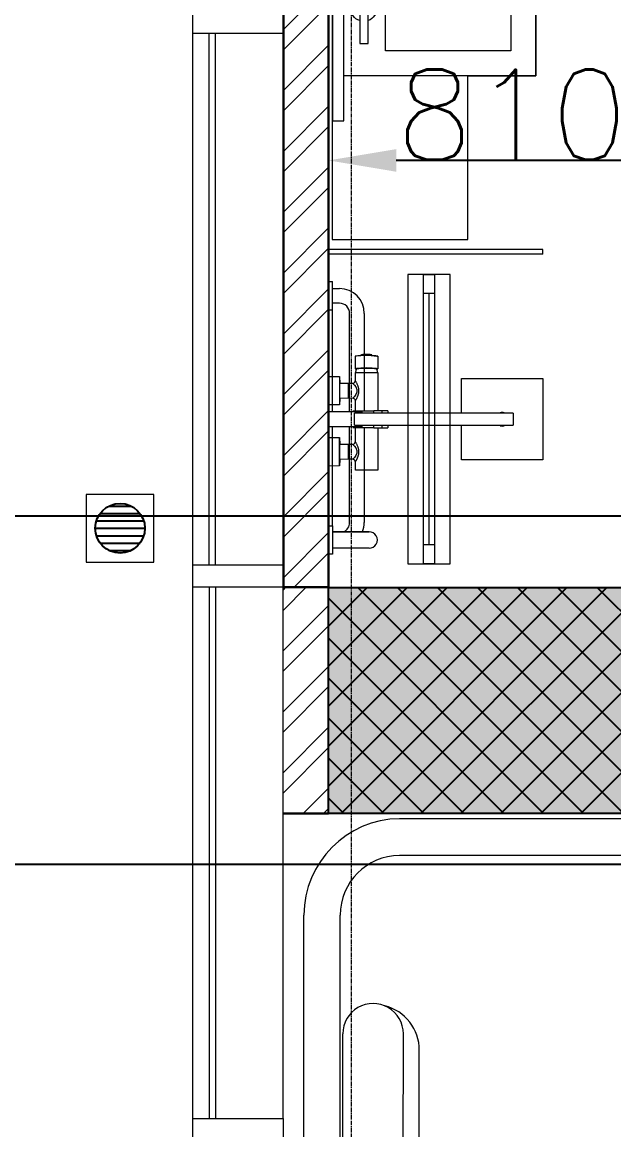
# Model space of a CAD drawing. Header units: millimetres. Extents: x -9226 to 166212, y -13 to 97274.
# Drawn here: x 29222 to 30532, y 71680 to 74130 of the extents above; entities that cross this region are included whole.
import ezdxf

# ---------------------------------------------------------------- set-up
doc = ezdxf.new("R2010")
doc.units = ezdxf.units.MM
doc.linetypes.add('23491-A-XR-GRID$0$23288-XR-Unit GRIDS$0$CENTER2', pattern=[28.575, 19.05, -3.175, 3.175, -3.175])
doc.linetypes.add('23491-XR-AR-2ND FLOOR PLAN$0$1290A0 sheet$0$AUDIT_D_051024121621-1', pattern=[0])
doc.layers.get('0').update_dxf_attribs({"color": 8})
doc.layers.get('Defpoints').update_dxf_attribs({"color": 8})
for name, color, linetype in [('05 - 2ND - 3RD COLUMNS LAYOUT$0$23491-A-XR-GROUND TO PODIUM 3-COL$0$COLUMN', 8, 'Continuous'), ('05 - 2ND - 3RD COLUMNS LAYOUT$0$23491-A-XR-GROUND TO PODIUM 3-COL$0$HATCH', 8, 'Continuous'), ('1.INS', 8, 'Continuous'), ('1.STR', 8, 'Continuous'), ('23491-XR-AR-2ND FLOOR PLAN$0$NEC-DR-FIXTURES', 8, 'Continuous'), ('cloud', 15, 'Continuous'), ('FAD', 3, 'Continuous'), ('VCD SHE', 7, 'Continuous')]:
    doc.layers.add(name, color=color, linetype=linetype)
for name, color, linetype, lineweight in [('1.XREF', 8, 'Continuous', 9), ('23491-A-XR-GRID$0$G-ANNO-GRID', 8, '23491-A-XR-GRID$0$23288-XR-Unit GRIDS$0$CENTER2', 0), ('23491-XR-AR-2ND FLOOR PLAN$0$23491-XR-AR-2ND FLOOR PLAN$0$23491-XR-AR-TYP-FLOOR$0$A-Glaz-Sill', 8, 'Continuous', 5), ('23491-XR-AR-2ND FLOOR PLAN$0$23491-XR-AR-2ND FLOOR PLAN$0$23491-XR-AR-TYP-FLOOR$0$A-WALL-PATT', 8, 'Continuous', 5), ('23491-XR-AR-2ND FLOOR PLAN$0$23491-XR-AR-2ND FLOOR PLAN$0$A-FIXT-TOIT-PLAN', 8, 'Continuous', 20), ('23491-XR-AR-2ND FLOOR PLAN$0$23491-XR-AR-2ND FLOOR PLAN$0$A-WALL', 8, 'Continuous', 30), ('23491-XR-AR-2ND FLOOR PLAN$0$23491-XR-AR-TYP FLOOR 3RD TO 18TH$0$23491-XR-AR-TYP-FLOOR$0$A-FIXT-TOIT-PLAN', 8, 'Continuous', 5), ('23491-XR-AR-2ND FLOOR PLAN$0$23491-XR-AR-TYP-FLOOR$0$A-FURN-FREE-PLAN', 8, 'Continuous', 5), ('23491-XR-AR-2ND FLOOR PLAN$0$23491-XR-AR-TYP-FLOOR$0$A-Glaz-Sill', 8, 'Continuous', 5), ('23491-XR-AR-2ND FLOOR PLAN$0$23491-XR-AR-TYP-FLOOR$0$A-GLAZ-WNDO', 8, 'Continuous', 13), ('23491-XR-AR-2ND FLOOR PLAN$0$NEC- Glass', 8, 'Continuous', 5), ('A-ANNO-DIMS', 8, 'Continuous', 9), ('MH DIM', 15, 'Continuous', 0)]:
    doc.layers.add(name, color=color, linetype=linetype, lineweight=lineweight)
doc.styles.add('ROMANS', font='isocp.shx', dxfattribs={"width": 0.8})
doc.styles.get("Standard").update_dxf_attribs({"font": 'romans.shx', "height": 200})
doc.dimstyles.new('ISO-25', dxfattribs={"dimtxt": 200, "dimasz": 150, "dimexe": 1.25, "dimexo": 0.625, "dimgap": 1, "dimtad": 1, "dimtoh": 1, "dimdec": 0, "dimrnd": 5, "dimtxsty": 'Standard', "dimcen": 2.5, "dimclrd": 256, "dimclre": 256, "dimclrt": 7, "dimadec": 0, "dimazin": 0, "dimtfac": 1, "dimtdec": 0, "dimtix": 1, "dimtmove": 2, "dimatfit": 3, "dimfxl": 1, "dimarcsym": 1})
doc.dimstyles.new('JSE', dxfattribs={"dimtxt": 50, "dimasz": 150, "dimexe": 0.18, "dimexo": 0.0625, "dimgap": 50, "dimtad": 0, "dimdec": 0, "dimrnd": 5, "dimzin": 0, "dimdsep": 46, "dimtxsty": 'ROMANS', "dimcen": 0.09, "dimclrd": 7, "dimclre": 7, "dimclrt": 7, "dimadec": 0, "dimazin": 0, "dimtfac": 1, "dimtdec": 0, "dimtofl": 0, "dimtmove": 0, "dimatfit": 3, "dimfxl": 1, "dimtolj": 1, "dimtzin": 0, "dimarcsym": 1})

# ---------------------------------------------------------------- blocks, each defined once
blk = doc.blocks.new('23491-XR-AR-2ND FLOOR PLAN$0$23491-XR-AR-TYP-FLOOR$0$fgbndhfhn')
at = {"color": 8, "linetype": 'Continuous', "lineweight": 0}
for p, q in [((-1387831.8773, 508969.8763, 0), (-1387834.282, 508969.8767, 0)), ((-1387833.7536, 508969.7953, 0), (-1387834.2819, 508969.795, 0)), ((-1387834.4937, 508968.5305, 0), (-1387834.4938, 508969.6633, 0)), ((-1387834.4134, 508968.5306, 0), (-1387834.4135, 508969.6633, 0))]:
    blk.add_line(p, q, dxfattribs=at)
at = {"color": 8, "lineweight": 0}
for p, q in [((-1387834.4077, 508968.5893, 0), (-1387834.4075, 508969.4009, 0)), ((-1387834.2736, 508968.5894, 0), (-1387834.2734, 508969.401, 0)), ((-1387834.2384, 508968.6239, 0), (-1387834.2382, 508969.3644, 0))]:
    blk.add_line(p, q, dxfattribs=at)
at = {"color": 8, "linetype": 'Continuous', "lineweight": 0}
for centre, radius, start, end in [((-1387834.2795, 508969.6624, 0), 0.2143, 90.7684, 179.7262), ((-1387834.2819, 508969.6634, 0), 0.1316, 90.0315, 180.0315)]:
    blk.add_arc(centre, radius, start, end, dxfattribs=at)
at = {"color": 8, "lineweight": 0}
for centre, radius, end in [((-1387834.3405, 508969.4009, 0), 0.067, 180.0315), ((-1387834.3397, 508969.3644, 0), 0.1016, 75.6739)]:
    blk.add_arc(centre, radius, 0.0315, end, dxfattribs=at)
blk = doc.blocks.new('23491-XR-AR-2ND FLOOR PLAN$0$A$C98741eb2')
at = {"layer": '23491-XR-AR-2ND FLOOR PLAN$0$23491-XR-AR-TYP-FLOOR$0$A-Glaz-Sill', "color": 8}
for p, q in [((-2037.4, 59890.4, 0), (-2037.4, 61065.4, 0)), ((-1837.4, 59890.4, 0), (-1837.4, 61065.4, 0)), ((-2037.4, 58665.4, 0), (-2037.4, 59840.4, 0)), ((-1837.4, 58665.4, 0), (-1837.4, 59840.4, 0))]:
    blk.add_line(p, q, dxfattribs=at)
at = {"layer": '23491-XR-AR-2ND FLOOR PLAN$0$23491-XR-AR-TYP-FLOOR$0$A-GLAZ-WNDO', "color": 8, "elevation": 0}
for points in [[(-1837.4, 61115.4), (-1837.4, 61065.4), (-2037.4, 61065.4), (-2037.4, 61115.4)], [(-1837.4, 59890.4), (-1837.4, 59840.4), (-2037.4, 59840.4), (-2037.4, 59890.4)], [(-2037.4, 58615.4), (-2037.4, 58665.4), (-1837.4, 58665.4), (-1837.4, 58615.4)]]:
    blk.add_lwpolyline(points, close=True, dxfattribs=at)
at = {"layer": '23491-XR-AR-2ND FLOOR PLAN$0$NEC- Glass', "color": 8}
for p, q in [((-2001.4, 59890.4, 0), (-2001.4, 61065.4, 0)), ((-1987.4, 59890.4, 0), (-1987.4, 61065.4, 0)), ((-2001.4, 59840.4, 0), (-2001.4, 58665.4, 0)), ((-1987.4, 59840.4, 0), (-1987.4, 58665.4, 0))]:
    blk.add_line(p, q, dxfattribs=at)
blk = doc.blocks.new('23491-XR-AR-2ND FLOOR PLAN$0$A$C09286910')
at = {"layer": '23491-XR-AR-2ND FLOOR PLAN$0$NEC-DR-FIXTURES', "color": 8}
for p, q in [((-0.0164, -0.0525), (-0.0164, 0.0525)), ((0, -0.055), (0, 0.055)), ((0.0164, -0.0525), (0.0164, 0.0525)), ((-0.0492, -0.0246), (-0.0492, 0.0246)), ((-0.0328, -0.0442), (-0.0328, 0.0442)), ((0.0328, -0.0442), (0.0328, 0.0442)), ((0.0492, -0.0246), (0.0492, 0.0246))]:
    blk.add_line(p, q, dxfattribs=at)
at = {"layer": '23491-XR-AR-2ND FLOOR PLAN$0$NEC-DR-FIXTURES', "color": 8, "lineweight": 0, "ltscale": 0.5}
blk.add_lwpolyline([(-0.075, -0.075), (0.075, -0.075), (0.075, 0.075), (-0.075, 0.075)], close=True, dxfattribs=at)
at = {"layer": '23491-XR-AR-2ND FLOOR PLAN$0$NEC-DR-FIXTURES', "color": 8, "linetype": 'ByBlock'}
blk.add_circle((0, 0), 0.055, dxfattribs=at)
blk = doc.blocks.new('23491-XR-AR-2ND FLOOR PLAN$0$23491-XR-AR-2ND FLOOR PLAN$0$23261-XR-AR-TO-A-FF$0$AAA')
at = {"color": 8, "linetype": 'ByBlock'}
for p, q in [((19517.5, 6924.5), (19697.5, 6924.5)), ((19517.5, 6744.5), (19517.5, 6924.5)), ((19697.5, 6924.5), (19697.5, 6744.5)), ((19594, 6858.6), (19594, 6777.6)), ((19594, 6858.6), (19621, 6858.6)), ((19621, 6777.6), (19621, 6858.6)), ((19594, 6777.6), (19594, 6507.6)), ((19621, 6507.6), (19621, 6777.6)), ((19594, 6744.5), (19517.5, 6744.5)), ((19697.5, 6744.5), (19621, 6744.5)), ((19588.6, 6581.5), (19588.6, 6568.4)), ((19588.6, 6581.5), (19594, 6581.5)), ((19588.6, 6568.4), (19588.6, 6550.4)), ((19588.6, 6568.4), (19594, 6568.4)), ((19621, 6581.5), (19626.4, 6581.5)), ((19621, 6568.4), (19626.4, 6568.4)), ((19626.4, 6568.4), (19626.4, 6581.5)), ((19626.4, 6550.4), (19626.4, 6568.4)), ((19594, 6550.4), (19588.6, 6550.4)), ((19588.6, 6504), (19588.6, 6550.4)), ((19626.4, 6550.4), (19621, 6550.4)), ((19626.4, 6550.4), (19626.4, 6504)), ((19373.4, 6529.2), (19588.6, 6529.2)), ((19594, 6524.8), (19590.4, 6524.8)), ((19590.4, 6450), (19590.4, 6524.8)), ((19624.6, 6524.8), (19621, 6524.8)), ((19624.6, 6524.8), (19624.6, 6450)), ((19626.4, 6529.2), (19836, 6529.2)), ((19856.5, 6459), (19856.5, 6540)), ((19856.5, 6540), (19856.5, 6459)), ((19892.7, 6540), (19892.7, 6459)), ((19892.7, 6540), (19892.7, 6459)), ((19590.4, 6496.8), (19373.4, 6496.8)), ((19588.6, 6509.4), (19564.1, 6509.4)), ((19567, 6509.4), (19566.4, 6509.4)), ((19621, 6507.6), (19594, 6507.6)), ((19836, 6496.8), (19624.6, 6496.8)), ((19318.5, 6459), (19318.5, 6474.3)), ((19350.9, 6474.3), (19350.9, 6459)), ((19648, 6450), (19648.2, 6474.2)), ((19303.2, 6450), (19303.2, 6459)), ((19590.4, 6459), (19303.2, 6459)), ((19366.2, 6459), (19366.2, 6450)), ((19590.4, 6450), (19624.6, 6450)), ((19843.2, 6459), (19624.6, 6459)), ((19843.2, 6450), (19843.2, 6459)), ((19843.2, 6459), (19856.5, 6459)), ((19843.2, 6450), (19843.2, 6459)), ((19843.2, 6459), (19906.2, 6459)), ((19906.2, 6450), (19843.2, 6450)), ((19906.2, 6450), (19843.2, 6450)), ((19892.7, 6459), (19906.2, 6459)), ((19906.2, 6459), (19906.2, 6450)), ((19906.2, 6459), (19906.2, 6450))]:
    blk.add_line(p, q, dxfattribs=at)
at = {"color": 8, "linetype": 'ByBlock', "flags": 128}
for points in [[(19466.5, 6545.7), (19465.5, 6545.6), (19464.5, 6545.5)], [(19466.3, 6544.5), (19466.3, 6544.5), (19466.3, 6545), (19467.9, 6557.1), (19468, 6558.5), (19468.1, 6559.4), (19496, 6559.4)], [(19504, 6558.7), (19502.6, 6558.5), (19501.3, 6558.2), (19499.9, 6557.9), (19498.6, 6557.5), (19497.3, 6557), (19496.1, 6556.6), (19496, 6556.5), (19496, 6559.4), (19495, 6556), (19494.3, 6546.8), (19494, 6534.2), (19494.3, 6521.6), (19495, 6512.3), (19496, 6509)], [(19527.8, 6503.6), (19527.6, 6505.1), (19527, 6506.5), (19526.1, 6507.7), (19524.9, 6508.6), (19522.6, 6509.4), (19522, 6509.4), (19504, 6509.4), (19504, 6558.9), (19588.6, 6558.9)], [(19626.4, 6558.9), (19720, 6558.9), (19720, 6509.4), (19702, 6509.4), (19701.3, 6509.4), (19699, 6508.6), (19697.8, 6507.7), (19696.9, 6506.5), (19696.3, 6505.1), (19696.1, 6503.6)], [(19464.5, 6522.8), (19465.5, 6522.7), (19466.5, 6522.6)], [(19466.3, 6523.8), (19466.3, 6523.7), (19466.4, 6522.8), (19466.7, 6520.3), (19467.4, 6515), (19467.8, 6511.5), (19468, 6510.1), (19468.1, 6509), (19468.1, 6509), (19496, 6509), (19496, 6511.8), (19497.2, 6511.3), (19498.5, 6510.9), (19499.8, 6510.5), (19501.2, 6510.2), (19502.5, 6509.9), (19503.9, 6509.7), (19504, 6509.6)], [(19513, 6450), (19513.2, 6474.2), (19527.7, 6475.2), (19527.9, 6503.7), (19528.9, 6504.7), (19531.9, 6507.3), (19536, 6510.5), (19541.4, 6513), (19547.5, 6513), (19552.9, 6510.5), (19557.1, 6507.3), (19560, 6504.7), (19561.1, 6503.6), (19561.3, 6475.2), (19561.4, 6475.2), (19575.7, 6474.2), (19576, 6450)], [(19527.8, 6493.2), (19544.5, 6493.2), (19561.1, 6493.2)], [(19565.4, 6509.2), (19564, 6508.6), (19562.8, 6507.7), (19561.9, 6506.5), (19561.3, 6505.1), (19561.1, 6503.6)], [(19662.8, 6503.6), (19662.6, 6505.1), (19662, 6506.5), (19661.1, 6507.7), (19659.9, 6508.6), (19657.6, 6509.4), (19657, 6509.4), (19626.4, 6509.4)], [(19710.7, 6474.2), (19648.2, 6474.2), (19648.3, 6474.3), (19662.7, 6475.2), (19662.9, 6503.7), (19663.9, 6504.7), (19666.9, 6507.3), (19671, 6510.5), (19676.4, 6513), (19682.5, 6513), (19687.9, 6510.5), (19692.1, 6507.3), (19695, 6504.7), (19696.1, 6503.6), (19696.1, 6493.2), (19696.3, 6475.2), (19696.4, 6475.2), (19710.7, 6474.2), (19711, 6450)], [(19662.8, 6493.2), (19679.5, 6493.2), (19696.1, 6493.2)], [(19513.3, 6474.3), (19513.2, 6474.2), (19575.7, 6474.2)], [(19561, 6475.2), (19544.5, 6475.2), (19527.9, 6475.2)], [(19696.3, 6475.2), (19679.5, 6475.2), (19662.7, 6475.2)]]:
    blk.add_lwpolyline(points, dxfattribs=at)
at = {"color": 8, "linetype": 'ByBlock'}
for centre, radius, start, end in [((19607.5, 6834.5), 15.1, 163.2751, 180), ((19607.5, 6834.5), 15.1, 0, 16.7249), ((19607.5, 6834.5), 15.1, 180, 196.7249), ((19607.5, 6834.5), 15.1, 343.2751, 0), ((19874.6, 6540), 18.1, 360, 180), ((19874.6, 6540), 18.1, 360, 180), ((19373.4, 6474.3), 54.9, 90, 180), ((19836, 6474.3), 54.9, 67.793, 90), ((19373.4, 6474.3), 22.5, 90, 180), ((19836, 6474.3), 22.5, 22.7572, 90)]:
    blk.add_arc(centre, radius, start, end, dxfattribs=at)
at = {"color": 8, "linetype": 'ByBlock', "extrusion": (0, 0, -1)}
for start_param, end_param in [(4.712389, 4.717081), (4.707697, 4.712389)]:
    blk.add_ellipse((19515.6, 6534.2), major_axis=(0, 52.4), ratio=0.998719, start_param=start_param, end_param=end_param, dxfattribs=at)
at = {"color": 8, "linetype": 'ByBlock'}
for points in [[(19463.3, 6534.4), (19463.3, 6535.3), (19463.4, 6537.2), (19463.6, 6540), (19464, 6542.8), (19464.3, 6544.6), (19464.5, 6545.5)], [(19464.5, 6522.8), (19464.3, 6523.7), (19464, 6525.6), (19463.6, 6528.3), (19463.4, 6531.1), (19463.3, 6533), (19463.3, 6533.9)], [(19465.7, 6527.2), (19465.7, 6527.4), (19465.7, 6527.6), (19465.7, 6527.8)], [(19466.7, 6534.2), (19466.7, 6530), (19466.9, 6521.5), (19467.7, 6513.2), (19468.1, 6509)]]:
    blk.add_open_spline(points, degree=3, dxfattribs=at)
for points, knots in [([(19466.4, 6545.2), (19466.2, 6544.4), (19465.9, 6542.7), (19465.5, 6540), (19465.3, 6537.1), (19465.2, 6535.1), (19465.2, 6534.2)], [0.0424045, 0.0424045, 0.0424045, 0.0424045, 0.25, 0.5, 0.75, 1, 1, 1, 1]), ([(19468.1, 6559.4), (19468, 6558.3), (19467.8, 6556.2), (19467.4, 6552), (19466.9, 6544.7), (19466.7, 6538.4), (19466.7, 6534.2)], [0, 0, 0, 0, 0.125, 0.25, 0.5, 1, 1, 1, 1]), ([(19496, 6511.8), (19495.7, 6512), (19495.4, 6513.2), (19495, 6516.2), (19494.8, 6518.3), (19494.7, 6520.1), (19494.6, 6522), (19494.5, 6524.7), (19494.4, 6528.5), (19494.3, 6532.4), (19494.3, 6535.6), (19494.3, 6538.4), (19494.4, 6541.6), (19494.5, 6545.1), (19494.7, 6548.3), (19494.9, 6551), (19495.1, 6553.3), (19495.5, 6555.6), (19495.8, 6556.4), (19496, 6556.5)], [-1, -1, -1, -1, -0.861111, -0.791667, -0.756944, -0.722222, -0.6875, -0.652778, -0.583333, -0.513889, -0.479167, -0.444444, -0.388889, -0.333333, -0.277778, -0.222222, -0.166667, -0.111111, 0, 0, 0, 0]), ([(19465.2, 6534.2), (19465.2, 6533.2), (19465.3, 6531.3), (19465.5, 6528.4), (19465.9, 6525.6), (19466.2, 6523.9), (19466.4, 6523.1)], [0, 0, 0, 0, 0.25, 0.5, 0.75, 0.9575954, 0.9575954, 0.9575954, 0.9575954]), ([(19554.7, 6515.4), (19554.1, 6515.6), (19553, 6516), (19550.6, 6516.7), (19547.7, 6517.3), (19544.5, 6517.5), (19541.2, 6517.3), (19538.3, 6516.7), (19536, 6516), (19534.8, 6515.6), (19534.2, 6515.4)], [0.3333333, 0.3333333, 0.3333333, 0.3333333, 0.3611111, 0.3888889, 0.4444444, 0.5, 0.5555556, 0.6111111, 0.6388889, 0.6666667, 0.6666667, 0.6666667, 0.6666667]), ([(19689.7, 6515.4), (19689.1, 6515.6), (19688, 6516), (19685.6, 6516.7), (19682.7, 6517.3), (19679.5, 6517.5), (19676.2, 6517.3), (19673.3, 6516.7), (19671, 6516), (19669.8, 6515.6), (19669.2, 6515.4)], [0.3333333, 0.3333333, 0.3333333, 0.3333333, 0.3611111, 0.3888889, 0.4444444, 0.5, 0.5555556, 0.6111111, 0.6388889, 0.6666667, 0.6666667, 0.6666667, 0.6666667]), ([(19534.1, 6515.4), (19533.3, 6515.1), (19531.5, 6514.3), (19528.8, 6513.1), (19526.7, 6512.1), (19524.8, 6511), (19523.4, 6510.3), (19522.5, 6509.8), (19521.9, 6509.5), (19521.9, 6509.4), (19522, 6509.4)], [0.6680269, 0.6680269, 0.6680269, 0.6680269, 0.7083333, 0.75, 0.7916667, 0.8333333, 0.875, 0.9166667, 0.9583333, 0.9999877, 0.9999877, 0.9999877, 0.9999877]), ([(19567, 6509.4), (19567, 6509.4), (19566.9, 6509.5), (19566.4, 6509.8), (19565.8, 6510.1), (19565, 6510.5), (19564, 6511.1), (19562.9, 6511.7), (19561.5, 6512.4), (19560, 6513.2), (19558.3, 6513.9), (19556.5, 6514.7), (19555.4, 6515.2), (19554.8, 6515.4)], [0.0000145, 0.0000145, 0.0000145, 0.0000145, 0.0555556, 0.0833333, 0.1111111, 0.1388889, 0.1666667, 0.1944444, 0.2222222, 0.25, 0.2777778, 0.3055556, 0.3311596, 0.3311596, 0.3311596, 0.3311596]), ([(19669.1, 6515.4), (19668.3, 6515.1), (19666.5, 6514.3), (19663.8, 6513.1), (19661.7, 6512.1), (19659.8, 6511), (19658.4, 6510.3), (19657.5, 6509.8), (19656.9, 6509.5), (19656.9, 6509.4), (19657, 6509.4)], [0.6680252, 0.6680252, 0.6680252, 0.6680252, 0.7083333, 0.75, 0.7916667, 0.8333333, 0.875, 0.9166667, 0.9583333, 0.9999855, 0.9999855, 0.9999855, 0.9999855]), ([(19702, 6509.4), (19702, 6509.4), (19701.9, 6509.5), (19701.4, 6509.8), (19700.8, 6510.1), (19700, 6510.5), (19699, 6511.1), (19697.9, 6511.7), (19696.5, 6512.4), (19695, 6513.2), (19693.3, 6513.9), (19691.5, 6514.7), (19690.4, 6515.2), (19689.8, 6515.4)], [0.0000123, 0.0000123, 0.0000123, 0.0000123, 0.0555556, 0.0833333, 0.1111111, 0.1388889, 0.1666667, 0.1944444, 0.2222222, 0.25, 0.2777778, 0.3055556, 0.3311561, 0.3311561, 0.3311561, 0.3311561])]:
    blk.add_open_spline(points, degree=3, knots=knots, dxfattribs=at)
blk = doc.blocks.new('23491-XR-AR-2ND FLOOR PLAN$0$23491-XR-AR-2ND FLOOR PLAN$0$23261-XR-AR-TO-A-FF$0$Slim Fr Drain Vitra')
at = {"color": 8}
for p, q in [((42, -12), (42, 12)), ((42, 0), (598, 0)), ((598, -12), (598, 12))]:
    blk.add_line(p, q, dxfattribs=at)
for points in [[(0, -47), (640, -47), (640, 47), (0, 47)], [(0, 12), (640, 12), (640, -12), (0, -12)]]:
    blk.add_lwpolyline(points, close=True, dxfattribs=at)
blk = doc.blocks.new('*U146')
at = {"color": 8}
for points in [[(0, 483.2), (0.4, -662.4), (-299.6, -662.4), (-300, -300), (-450, -300), (-450, 300), (-298.2, 300), (-298.2, 483.2)], [(0, 400), (0, -400), (-25, -400), (-25, 400)], [(-25, -300), (-25, 300), (-450, 300), (-450, -300)], [(-79.1, 228.5), (-79.1, 99.2), (-60.6, 99.2), (-60.6, 228.5)], [(-79.1, -228.5), (-79.1, -99.2), (-60.6, -99.2), (-60.6, -228.5)]]:
    blk.add_lwpolyline(points, close=True, dxfattribs=at)
blk.add_lwpolyline([(-117.3, -6.3), (-117.3, 244.6), (-394.6, 244.6), (-394.6, -244.6), (-117.3, -244.6), (-117.3, -48.9)], dxfattribs=at)
blk.add_lwpolyline([(-60.3, -16, 0.999998), (-78.8, 16), (-213.5, -67.2, 0.405524), (-216.9, -80.7), (-213.1, -87.2, 0.405524), (-199.7, -91)], format="xyb", close=True, dxfattribs=at)
blk.add_circle((-192.3, 0), 27.7, dxfattribs=at)
for centre, radius, start, end in [((-69.5, 150), 29.5, 108.8563, 251.1437), ((-69.5, 150), 29.5, 287.566, 72.434), ((-69.5, 0), 38.8, 238.4369, 181.5631), ((-69.5, -150), 29.5, 108.8563, 251.1437), ((-69.5, -150), 29.5, 287.566, 72.434)]:
    blk.add_arc(centre, radius, start, end, dxfattribs=at)
blk = doc.blocks.new('23491-XR-AR-2ND FLOOR PLAN')
at = {"layer": '23491-XR-AR-2ND FLOOR PLAN$0$23491-XR-AR-2ND FLOOR PLAN$0$23491-XR-AR-TYP-FLOOR$0$A-WALL-PATT'}
h = blk.add_hatch(dxfattribs=at)
h.set_pattern_fill('ANSI32', color=8, scale=10)
h.set_pattern_definition([(45, (-400, 0), (-67.35192, 67.35192), []), (45, (-355.1, 0), (-67.35192, 67.35192), [])])
h.paths.add_polyline_path([(30150, 75180), (30150, 75280), (29800, 75280), (29800, 72880), (29900, 72880), (29900, 75180)])
h = blk.add_hatch(dxfattribs=at)
h.set_pattern_fill('ANSI32', color=8, scale=10)
h.set_pattern_definition([(45, (0, -300.25), (-67.35192, 67.35192), []), (45, (44.9, -300.25), (-67.35192, 67.35192), [])])
h.paths.add_polyline_path([(29800, 72379.7), (29900, 72379.7), (29900, 72880), (29800, 72880)])
at = {"layer": '23491-XR-AR-2ND FLOOR PLAN$0$23491-XR-AR-2ND FLOOR PLAN$0$23491-XR-AR-TYP-FLOOR$0$A-Glaz-Sill', "color": 8}
blk.add_line((29800, 72930), (29800, 74105), dxfattribs=at)
at = {"layer": '23491-XR-AR-2ND FLOOR PLAN$0$23491-XR-AR-2ND FLOOR PLAN$0$A-FIXT-TOIT-PLAN', "color": 8}
for p, q in [((30374.5, 73626.7), (29900, 73626.7)), ((30374.5, 73616.7), (30374.5, 73626.7)), ((30374.5, 73616.7), (29900, 73616.7))]:
    blk.add_line(p, q, dxfattribs=at)
at = {"layer": '23491-XR-AR-2ND FLOOR PLAN$0$23491-XR-AR-2ND FLOOR PLAN$0$A-WALL', "color": 8}
for p, q in [((29800, 75180), (29800, 72880)), ((29900, 72880), (29900, 75180)), ((29900, 72880), (29800, 72880)), ((29900, 72379.7), (29800, 72379.7))]:
    blk.add_line(p, q, dxfattribs=at)
at = {"layer": '23491-XR-AR-2ND FLOOR PLAN$0$23491-XR-AR-2ND FLOOR PLAN$0$A-FIXT-TOIT-PLAN', "color": 8}
for name, p, rotation in [('23491-XR-AR-2ND FLOOR PLAN$0$23491-XR-AR-2ND FLOOR PLAN$0$23261-XR-AR-TO-A-FF$0$AAA', (23450, 92859.1), 269.9999475579284), ('23491-XR-AR-2ND FLOOR PLAN$0$23491-XR-AR-2ND FLOOR PLAN$0$23261-XR-AR-TO-A-FF$0$Slim Fr Drain Vitra', (30122.5, 72931.7), 89.99994755792844)]:
    blk.add_blockref(name, p, dxfattribs=dict(at, rotation=rotation))
at = {"layer": '23491-XR-AR-2ND FLOOR PLAN$0$23491-XR-AR-TYP FLOOR 3RD TO 18TH$0$23491-XR-AR-TYP-FLOOR$0$A-FIXT-TOIT-PLAN', "color": 8, "xscale": -1, "rotation": 359.9973646481113}
blk.add_blockref('*U146', (29908.6, 74311.4), dxfattribs=at)
at = {"layer": '23491-XR-AR-2ND FLOOR PLAN$0$23491-XR-AR-TYP-FLOOR$0$A-FURN-FREE-PLAN', "color": 8, "xscale": 1000, "yscale": 1000, "zscale": 1000, "rotation": 359.9619239339715}
blk.add_blockref('23491-XR-AR-2ND FLOOR PLAN$0$23491-XR-AR-TYP-FLOOR$0$fgbndhfhn', (1387525795.7, -509819685.3, 0), dxfattribs=at)
at = {"layer": '23491-XR-AR-2ND FLOOR PLAN$0$23491-XR-AR-TYP-FLOOR$0$A-GLAZ-WNDO', "color": 8}
blk.add_blockref('23491-XR-AR-2ND FLOOR PLAN$0$A$C98741eb2', (31637.3, 13039.4, 0), dxfattribs=at)
at = {"layer": '23491-XR-AR-2ND FLOOR PLAN$0$NEC-DR-FIXTURES', "color": 8, "linetype": '23491-XR-AR-2ND FLOOR PLAN$0$1290A0 sheet$0$AUDIT_D_051024121621-1', "xscale": 999.9999999999999, "yscale": 999.9999999999999, "zscale": 999.9999999999999, "rotation": 270}
blk.add_blockref('23491-XR-AR-2ND FLOOR PLAN$0$A$C09286910', (29438.6, 73010.4, 0.1), dxfattribs=at)
blk = doc.blocks.new('23491-A-XR-GRID')
at = {"layer": '23491-A-XR-GRID$0$G-ANNO-GRID', "color": 8, "ltscale": 0.5}
blk.add_line((29950, 96273.8), (29950, 34912.2), dxfattribs=at)
blk = doc.blocks.new('05 - 2ND - 3RD COLUMNS LAYOUT')
at = {"layer": '05 - 2ND - 3RD COLUMNS LAYOUT$0$23491-A-XR-GROUND TO PODIUM 3-COL$0$HATCH'}
h = blk.add_hatch(color=256, dxfattribs=at)
h.dxf.hatch_style = 1
h.paths.add_polyline_path([(31899.9, 72879.7), (31899.9, 72379.7), (29899.9, 72379.7), (29899.9, 72879.7)])
at = {"layer": '05 - 2ND - 3RD COLUMNS LAYOUT$0$23491-A-XR-GROUND TO PODIUM 3-COL$0$COLUMN', "elevation": 0}
blk.add_lwpolyline([(31899.9, 72879.7), (31899.9, 72379.7), (29899.9, 72379.7), (29899.9, 72879.7)], close=True, dxfattribs=at)
blk = doc.blocks.new('XREF')
at = {"layer": 'A-ANNO-DIMS', "color": 8}
blk.add_blockref('23491-XR-AR-2ND FLOOR PLAN', (0, 0), dxfattribs=at)
blk.add_blockref('23491-A-XR-GRID', (0, 0))
at = {"layer": 'A-ANNO-DIMS'}
blk.add_blockref('05 - 2ND - 3RD COLUMNS LAYOUT', (0, 0), dxfattribs=at)
blk = doc.blocks.new('I LOVE U05 - 2ND - 3RD COLUMNS LAYOUT$0$1-3 WALLS')
at = {"layer": '05 - 2ND - 3RD COLUMNS LAYOUT$0$23491-A-XR-GROUND TO PODIUM 3-COL$0$HATCH'}
h = blk.add_hatch(dxfattribs=at)
h.set_pattern_fill('ANSI37', color=15, scale=500, angle=-90)
h.set_pattern_definition([(315, (-135355.214, 36408.51), (44.194174, 44.194174), []), (45, (-135355.214, 36408.51), (-44.194174, 44.194174), [])])
h.paths.add_polyline_path([(33506, 73973.4), (33506, 73473.4), (31506, 73473.4), (31506, 73973.4)])
at = {"layer": '05 - 2ND - 3RD COLUMNS LAYOUT$0$23491-A-XR-GROUND TO PODIUM 3-COL$0$COLUMN', "color": 15, "elevation": 0}
blk.add_lwpolyline([(33506, 73973.4), (33506, 73473.4), (31506, 73473.4), (31506, 73973.4)], close=True, dxfattribs=at)
blk = doc.blocks.new('I LOVE U05 - 2ND - 3RD COLUMNS LAYOUT')
at = {"color": 15}
blk.add_blockref('I LOVE U05 - 2ND - 3RD COLUMNS LAYOUT$0$1-3 WALLS', (0, 0), dxfattribs=at)
blk = doc.blocks.new('I LOVE USTR')
at = {"layer": 'MH DIM', "color": 15}
blk.add_blockref('I LOVE U05 - 2ND - 3RD COLUMNS LAYOUT', (-1606, -1093.4, 0), dxfattribs=at)
blk = doc.blocks.new('A$C32d94600')
at = {"layer": 'cloud', "color": 15}
blk.add_blockref('I LOVE USTR', (-5100, -86375.9, 0), dxfattribs=at)
blk = doc.blocks.new('*D486')
at = {"layer": 'Defpoints', "color": 0, "transparency": 16777216}
for p in [(29900, 73824), (30711.9, 73779.3, 0.3), (29900, 73728.2)]:
    blk.add_point(p, dxfattribs=at)
at = {"layer": 'VCD SHE', "lineweight": -2, "transparency": 16777216}
for p, q in [((29900, 73728.8), (29900, 73825.3)), ((30561.9, 73824), (30050, 73824)), ((30711.9, 73780), (30711.9, 73825.3))]:
    blk.add_line(p, q, dxfattribs=at)
at = {"layer": 'VCD SHE', "transparency": 16777216}
for points in [[(30050, 73849), (30050, 73799), (29900, 73824)], [(30561.9, 73849), (30561.9, 73799), (30711.9, 73824)]]:
    blk.add_solid(points, dxfattribs=at)
at = {"layer": 'VCD SHE', "color": 7, "transparency": 16777216, "insert": (30306, 73925), "char_height": 200, "attachment_point": 5}
blk.add_mtext('810', dxfattribs=at)

msp = doc.modelspace()

# ---------------------------------------------------------------- block references
at = {"layer": '1.STR'}
msp.add_blockref('A$C32d94600', (5100, 86375.3), dxfattribs=at)

# ---------------------------------------------------------------- next in the draw order: block references
at = {"layer": '1.XREF'}
msp.add_blockref('XREF', (0, 0), dxfattribs=at)

# ---------------------------------------------------------------- next in the draw order: linework, layer by layer
at = {"layer": '1.INS', "color": 7, "elevation": 0}
msp.add_lwpolyline([(31650, 73522.5), (31650, 73037.1), (27150, 73037.1)], dxfattribs=at)

# ---------------------------------------------------------------- next in the draw order: dimensions: what is measured, and where the dimension line sits
at = {"layer": 'VCD SHE'}
dim = msp.add_linear_dim(base=(29900, 73824), p1=(30711.9, 73779.3, 0.3), p2=(29900, 73728.2), dimstyle='ISO-25', dxfattribs=at)
dim.commit()
dim.dimension.update_dxf_attribs({"geometry": '*D486', "text_midpoint": (30306, 73925)})

# ---------------------------------------------------------------- next in the draw order: leaders
at = {"layer": '1.INS'}
msp.add_leader([(34525.3, 72266.9, 0), (27150, 72266.9, 0)], dimstyle='JSE', override={"dimgap": 50, "dimtad": 0}, dxfattribs=at)
at = {"layer": 'FAD'}
msp.add_leader([(38170.8, 69683, 0.1), (38170.8, 87014.7, 0.1), (27931.7, 87014.7, 0.1)], dimstyle='JSE', override={"dimgap": 50, "dimtad": 0}, dxfattribs=at)

doc.saveas('drawing.dxf')
